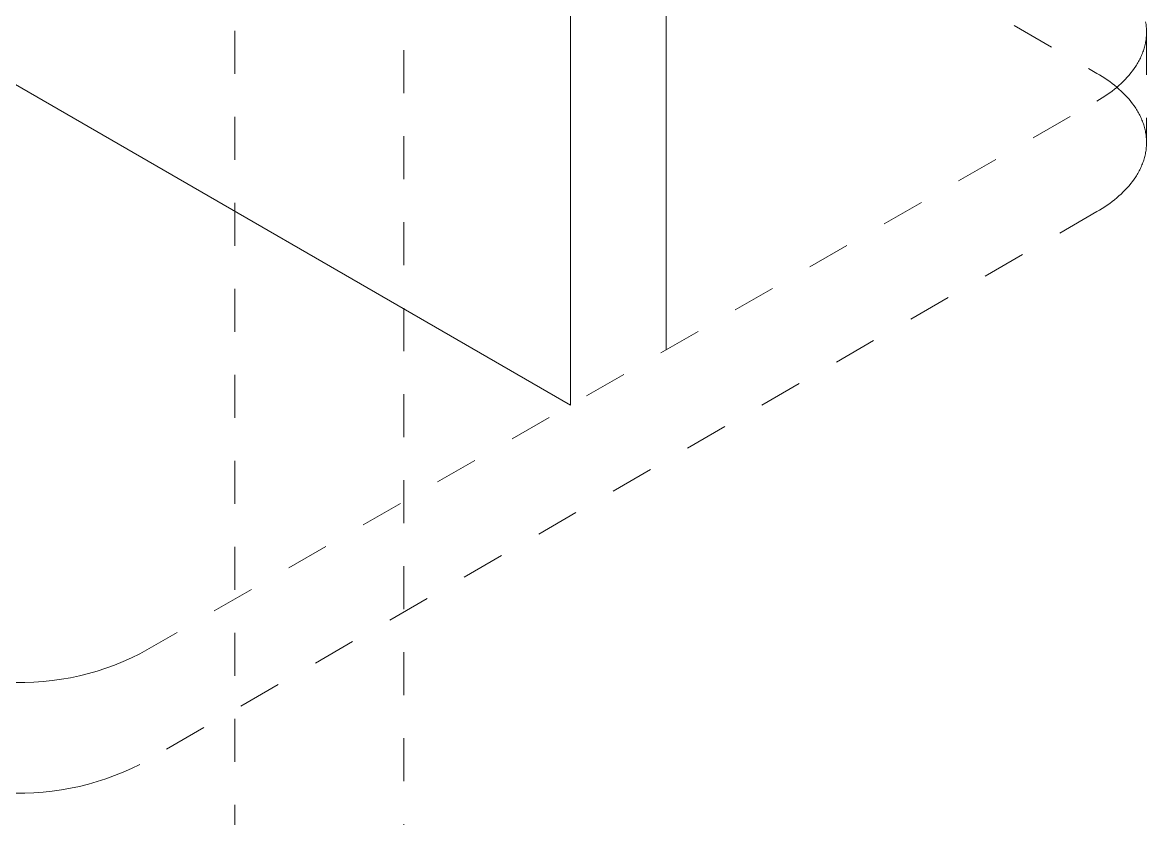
# Model space of a CAD drawing. Header units: inches. Extents: x -14 to 184, y -4 to 134.
# Drawn here: x 110.98 to 113.595, y 55.905 to 57.756 of the extents above; entities that cross this region are included whole.
import ezdxf

# ---------------------------------------------------------------- set-up
doc = ezdxf.new("R2010")
doc.units = ezdxf.units.IN
doc.linetypes.add('HIDDEN', pattern=[1.905, 1.27, -0.635])
doc.layers.add('ZANO_R', color=7, linetype='Continuous', lineweight=0)
doc.layers.add('ZANO_R_przerywana', color=250, linetype='HIDDEN', lineweight=0)

msp = doc.modelspace()

# ---------------------------------------------------------------- linework, layer by layer
at = {"layer": 'ZANO_R'}
for p, q in [((112.25496, 56.86605), (112.25496, 69.5314)), ((112.47767, 68.69561), (112.47767, 56.99463)), ((99.72748, 64.0988), (112.25496, 56.86605)), ((111.25277, 56.28743), (111.23352, 56.27808)), ((111.1941, 56.26142), (111.17399, 56.25413)), ((111.21396, 56.26941), (111.1941, 56.26142)), ((111.23352, 56.27808), (111.21396, 56.26941)), ((111.11229, 56.23651), (111.09135, 56.23208)), ((111.13305, 56.24167), (111.11229, 56.23651)), ((111.15363, 56.24754), (111.13305, 56.24167)), ((111.17399, 56.25413), (111.15363, 56.24754)), ((110.98508, 56.22095), (110.96368, 56.22095)), ((111.00646, 56.22169), (110.98508, 56.22095)), ((111.02781, 56.22318), (111.00646, 56.22169)), ((111.04909, 56.22541), (111.02781, 56.22318)), ((111.07028, 56.22838), (111.04909, 56.22541)), ((111.09135, 56.23208), (111.07028, 56.22838)), ((111.25277, 56.03027), (111.23352, 56.02092)), ((111.1941, 56.00426), (111.17399, 55.99697)), ((111.21396, 56.01225), (111.1941, 56.00426)), ((111.23352, 56.02092), (111.21396, 56.01225)), ((111.07028, 55.97121), (111.04909, 55.96824)), ((111.09135, 55.97491), (111.07028, 55.97121)), ((111.11229, 55.97935), (111.09135, 55.97491)), ((111.13305, 55.9845), (111.11229, 55.97935)), ((111.15363, 55.99038), (111.13305, 55.9845)), ((111.17399, 55.99697), (111.15363, 55.99038)), ((110.98508, 55.96379), (110.96368, 55.96379)), ((111.00646, 55.96453), (110.98508, 55.96379)), ((111.02781, 55.96602), (111.00646, 55.96453)), ((111.04909, 55.96824), (111.02781, 55.96602))]:
    msp.add_line(p, q, dxfattribs=at)
at = {"layer": 'ZANO_R_przerywana', "ltscale": 0.05}
for p, q in [((101.50917, 64.54884), (113.47987, 57.63754)), ((111.4735, 54.43675), (111.4735, 58.29079)), ((111.8672, 58.29182), (111.8672, 54.43675)), ((113.59308, 57.75746), (113.59357, 57.75454)), ((113.59357, 57.75454), (113.594, 57.75161)), ((113.594, 57.75161), (113.59436, 57.74868)), ((113.59436, 57.74868), (113.59466, 57.74574)), ((113.59466, 57.74574), (113.59489, 57.7428)), ((113.59489, 57.72516), (113.59466, 57.72222)), ((113.59489, 57.7428), (113.59505, 57.73986)), ((113.59505, 57.7281), (113.59489, 57.72516)), ((113.59505, 57.73986), (113.59515, 57.73692)), ((113.59515, 57.73104), (113.59505, 57.7281)), ((113.59515, 57.73692), (113.59519, 57.73398)), ((113.59519, 57.73398), (113.59515, 57.73104)), ((113.59519, 57.73398), (113.59519, 57.47682)), ((113.59046, 57.69889), (113.58965, 57.696)), ((113.59122, 57.70178), (113.59046, 57.69889)), ((113.5919, 57.70468), (113.59122, 57.70178)), ((113.59252, 57.70759), (113.5919, 57.70468)), ((113.59308, 57.71051), (113.59252, 57.70759)), ((113.59357, 57.71343), (113.59308, 57.71051)), ((113.594, 57.71635), (113.59357, 57.71343)), ((113.59436, 57.71929), (113.594, 57.71635)), ((113.59466, 57.72222), (113.59436, 57.71929)), ((113.5809, 57.67331), (113.57954, 57.67054)), ((113.58221, 57.67611), (113.5809, 57.67331)), ((113.58346, 57.67891), (113.58221, 57.67611)), ((113.58464, 57.68173), (113.58346, 57.67891)), ((113.58577, 57.68456), (113.58464, 57.68173)), ((113.58683, 57.6874), (113.58577, 57.68456)), ((113.58783, 57.69026), (113.58683, 57.6874)), ((113.58877, 57.69313), (113.58783, 57.69026)), ((113.58965, 57.696), (113.58877, 57.69313)), ((113.56658, 57.64892), (113.5628, 57.6437)), ((113.57015, 57.65422), (113.56658, 57.64892)), ((113.57185, 57.65689), (113.57015, 57.65422)), ((113.5735, 57.65959), (113.57185, 57.65689)), ((113.5751, 57.6623), (113.5735, 57.65959)), ((113.57664, 57.66503), (113.5751, 57.6623)), ((113.57812, 57.66778), (113.57664, 57.66503)), ((113.57954, 57.67054), (113.57812, 57.66778)), ((113.47987, 57.63754), (113.48598, 57.63394)), ((113.48598, 57.63394), (113.49201, 57.63022)), ((113.49201, 57.63022), (113.49794, 57.62639)), ((113.49794, 57.62639), (113.50376, 57.62245)), ((113.50376, 57.62245), (113.50948, 57.6184)), ((113.54101, 57.61891), (113.53612, 57.61423)), ((113.54573, 57.62368), (113.54101, 57.61891)), ((113.55028, 57.62855), (113.54573, 57.62368)), ((113.55464, 57.63351), (113.55028, 57.62855)), ((113.55882, 57.63857), (113.55464, 57.63351)), ((113.5628, 57.6437), (113.55882, 57.63857)), ((113.50948, 57.6184), (113.51507, 57.61425)), ((113.51507, 57.59655), (113.50948, 57.59239)), ((113.51507, 57.61425), (113.52055, 57.60998)), ((113.52055, 57.60081), (113.51507, 57.59655)), ((113.52055, 57.60998), (113.52588, 57.60561)), ((113.52588, 57.60518), (113.52055, 57.60081)), ((113.53108, 57.60966), (113.52588, 57.60518)), ((113.52588, 57.60561), (113.53108, 57.60114)), ((113.53612, 57.61423), (113.53108, 57.60966)), ((113.53108, 57.60114), (113.53612, 57.59657)), ((113.53612, 57.59657), (113.54101, 57.59189)), ((111.25277, 56.28743), (113.47987, 57.57325)), ((113.48598, 57.57686), (113.47987, 57.57325)), ((113.49201, 57.58058), (113.48598, 57.57686)), ((113.49794, 57.58441), (113.49201, 57.58058)), ((113.50376, 57.58835), (113.49794, 57.58441)), ((113.50948, 57.59239), (113.50376, 57.58835)), ((113.54101, 57.59189), (113.54573, 57.58711)), ((113.54573, 57.58711), (113.55028, 57.58225)), ((113.55028, 57.58225), (113.55464, 57.57728)), ((113.55464, 57.57728), (113.55882, 57.57223)), ((113.55882, 57.57223), (113.5628, 57.5671)), ((113.5628, 57.5671), (113.56658, 57.56188)), ((113.56658, 57.56188), (113.57015, 57.55658)), ((113.57015, 57.55658), (113.57185, 57.5539)), ((113.57185, 57.5539), (113.5735, 57.55121)), ((113.5735, 57.55121), (113.5751, 57.5485)), ((113.5751, 57.5485), (113.57664, 57.54577)), ((113.57664, 57.54577), (113.57812, 57.54302)), ((113.57812, 57.54302), (113.57954, 57.54026)), ((113.57954, 57.54026), (113.5809, 57.53748)), ((113.5809, 57.53748), (113.58221, 57.53469)), ((113.58221, 57.53469), (113.58346, 57.53189)), ((113.58346, 57.53189), (113.58464, 57.52907)), ((113.58464, 57.52907), (113.58577, 57.52624)), ((113.58577, 57.52624), (113.58683, 57.52339)), ((113.58683, 57.52339), (113.58783, 57.52054)), ((113.58783, 57.52054), (113.58877, 57.51767)), ((113.58877, 57.51767), (113.58965, 57.5148)), ((113.58965, 57.5148), (113.59046, 57.51191)), ((113.59046, 57.51191), (113.59122, 57.50902)), ((113.59122, 57.50902), (113.5919, 57.50612)), ((113.5919, 57.50612), (113.59252, 57.50321)), ((113.59252, 57.50321), (113.59308, 57.50029)), ((113.59308, 57.50029), (113.59357, 57.49737)), ((113.59357, 57.49737), (113.594, 57.49444)), ((113.594, 57.49444), (113.59436, 57.49151)), ((113.59436, 57.49151), (113.59466, 57.48858)), ((113.59466, 57.48858), (113.59489, 57.48564)), ((113.59436, 57.46212), (113.594, 57.45919)), ((113.59466, 57.46506), (113.59436, 57.46212)), ((113.59489, 57.46799), (113.59466, 57.46506)), ((113.59489, 57.48564), (113.59505, 57.4827)), ((113.59505, 57.47093), (113.59489, 57.46799)), ((113.59505, 57.4827), (113.59515, 57.47976)), ((113.59515, 57.47387), (113.59505, 57.47093)), ((113.59515, 57.47976), (113.59519, 57.47682)), ((113.59519, 57.47682), (113.59515, 57.47387)), ((113.58877, 57.43596), (113.58783, 57.4331)), ((113.58965, 57.43884), (113.58877, 57.43596)), ((113.59046, 57.44172), (113.58965, 57.43884)), ((113.59122, 57.44462), (113.59046, 57.44172)), ((113.5919, 57.44752), (113.59122, 57.44462)), ((113.59252, 57.45043), (113.5919, 57.44752)), ((113.59308, 57.45334), (113.59252, 57.45043)), ((113.59357, 57.45626), (113.59308, 57.45334)), ((113.594, 57.45919), (113.59357, 57.45626)), ((113.57812, 57.41061), (113.57664, 57.40787)), ((113.57954, 57.41337), (113.57812, 57.41061)), ((113.5809, 57.41615), (113.57954, 57.41337)), ((113.58221, 57.41894), (113.5809, 57.41615)), ((113.58346, 57.42175), (113.58221, 57.41894)), ((113.58464, 57.42457), (113.58346, 57.42175)), ((113.58577, 57.4274), (113.58464, 57.42457)), ((113.58683, 57.43024), (113.58577, 57.4274)), ((113.58783, 57.4331), (113.58683, 57.43024)), ((113.5628, 57.38654), (113.55882, 57.3814)), ((113.56658, 57.39176), (113.5628, 57.38654)), ((113.57015, 57.39705), (113.56658, 57.39176)), ((113.57185, 57.39973), (113.57015, 57.39705)), ((113.5735, 57.40242), (113.57185, 57.39973)), ((113.5751, 57.40514), (113.5735, 57.40242)), ((113.57664, 57.40787), (113.5751, 57.40514)), ((113.53612, 57.35707), (113.53108, 57.35249)), ((113.54101, 57.36175), (113.53612, 57.35707)), ((113.54573, 57.36652), (113.54101, 57.36175)), ((113.55028, 57.37139), (113.54573, 57.36652)), ((113.55464, 57.37635), (113.55028, 57.37139)), ((113.55882, 57.3814), (113.55464, 57.37635)), ((113.50376, 57.33118), (113.49794, 57.32724)), ((113.50948, 57.33523), (113.50376, 57.33118)), ((113.51507, 57.33939), (113.50948, 57.33523)), ((113.52055, 57.34365), (113.51507, 57.33939)), ((113.52588, 57.34802), (113.52055, 57.34365)), ((113.53108, 57.35249), (113.52588, 57.34802)), ((113.47987, 57.31609), (111.25277, 56.03027)), ((113.48598, 57.3197), (113.47987, 57.31609)), ((113.49201, 57.32341), (113.48598, 57.3197)), ((113.49794, 57.32724), (113.49201, 57.32341))]:
    msp.add_line(p, q, dxfattribs=at)

doc.saveas('drawing.dxf')
